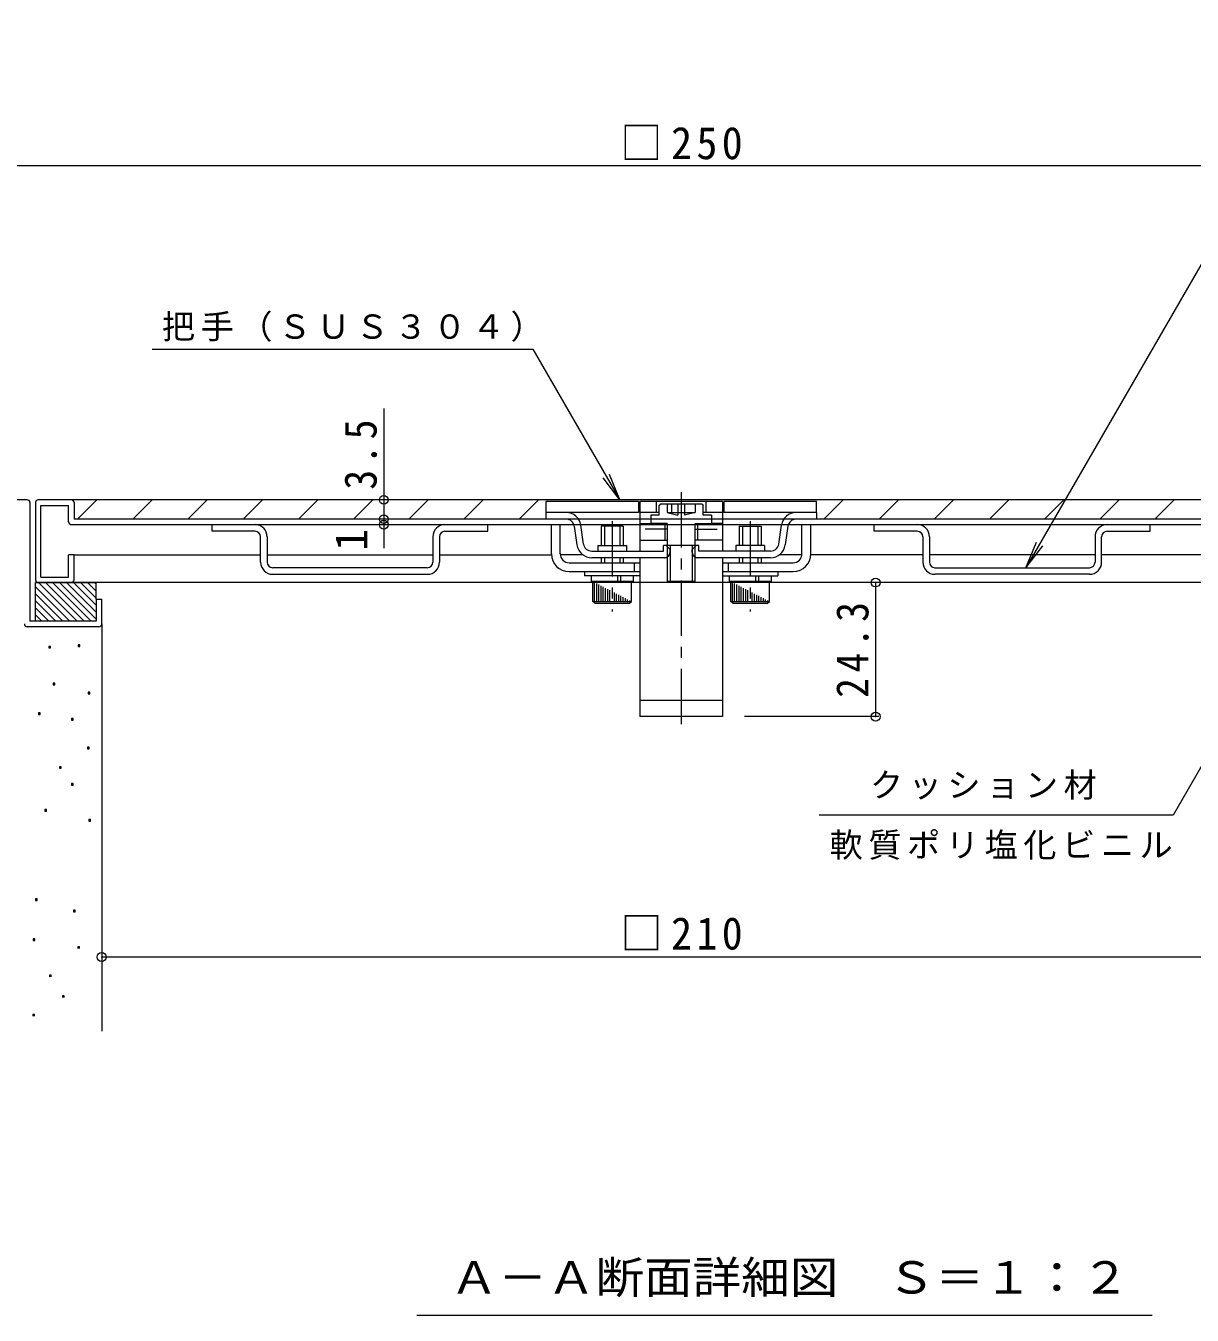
# Model space of a CAD drawing. Units: millimetres at full size; details may follow other scales. Extents: x -360 to 358, y -273 to 239.
# Drawn here: x 16 to 227.4, y -1 to 232.7 of the extents above; entities that cross this region are included whole.
import ezdxf
from ezdxf.enums import TextEntityAlignment as Align

# ---------------------------------------------------------------- set-up
doc = ezdxf.new("R2010")
doc.units = ezdxf.units.MM
doc.header["$LTSCALE"] = 2
doc.header["$PDMODE"] = 32
doc.header["$PDSIZE"] = 1.6
for name, pattern in [('CHAIN1', [8, 5, -1, 1, -1]), ('DASHED1', [1.8, 1.2, -0.6]), ('DASHED2', [3, 2, -1])]:
    doc.linetypes.add(name, pattern=pattern)
for name, color, linetype, lineweight in [('D-1', 2, 'Continuous', 9), ('D-2', 3, 'Continuous', 9), ('D-4', 7, 'Continuous', 9), ('D-5', 7, 'Continuous', 9), ('D-6', 7, 'Continuous', 9)]:
    doc.layers.add(name, color=color, linetype=linetype, lineweight=lineweight)
doc.styles.add('ＭＳ ゴシック', font='')
doc.styles.get('ＭＳ ゴシック').set_extended_font_data('MS Gothic')

msp = doc.modelspace()

# ---------------------------------------------------------------- linework, layer by layer
at = {"layer": 'D-1'}
for p, q in [((16.272, 146.754), (10.267, 146.754)), ((16.767, 146.254), (16.767, 124.754)), ((18.267, 131.754), (17.767, 131.754)), ((24.024, 124.754), (17.768, 131.01)), ((25.297, 124.754), (18.297, 131.754)), ((26.57, 124.754), (19.57, 131.754)), ((27.842, 124.754), (20.842, 131.754)), ((28.768, 125.101), (22.115, 131.754)), ((28.768, 126.374), (23.388, 131.754)), ((28.768, 127.647), (24.661, 131.754)), ((28.768, 128.92), (25.933, 131.754)), ((28.766, 130.194), (27.206, 131.754)), ((28.768, 131.466), (28.479, 131.754)), ((28.767, 128.754), (28.767, 131.754)), ((22.751, 124.754), (17.767, 129.738)), ((28.767, 128.754), (29.767, 128.754)), ((28.767, 128.754), (28.767, 124.754)), ((29.767, 124.254), (29.767, 128.754)), ((21.478, 124.754), (17.767, 128.465)), ((20.206, 124.754), (17.767, 127.192)), ((28.767, 124.754), (16.767, 124.754)), ((18.933, 124.754), (17.767, 125.919)), ((29.267, 123.754), (16.267, 123.754))]:
    msp.add_line(p, q, dxfattribs=at)
msp.add_lwpolyline([(17.767, 124.754), (17.767, 131.754), (28.767, 131.754)], dxfattribs=at)
for centre, start, end in [((16.267, 146.254), 0, 90), ((16.267, 124.254), 180, 270), ((29.267, 124.254), 270, 0)]:
    msp.add_arc(centre, 0.5, start, end, dxfattribs=at)
at = {"layer": 'D-2', "linetype": 'CHAIN1'}
for p, q in [((134.768, 148.118), (134.768, 105.546)), ((122.267, 142.857), (122.267, 126.533)), ((147.268, 142.857), (147.268, 126.533))]:
    msp.add_line(p, q, dxfattribs=at)
at = {"layer": 'D-2'}
for p, q in [((17.767, 146.254), (17.767, 132.254)), ((251.268, 146.754), (18.267, 146.754)), ((18.767, 145.754), (23.767, 145.754)), ((18.767, 132.754), (18.767, 145.754)), ((23.767, 142.754), (23.767, 145.754)), ((24.767, 146.254), (24.767, 143.254)), ((28.908, 146.754), (25.408, 143.254)), ((35.408, 143.254), (38.908, 146.754)), ((45.408, 143.254), (48.908, 146.754)), ((55.408, 143.254), (58.908, 146.754)), ((65.408, 143.254), (68.908, 146.754)), ((75.408, 143.254), (78.908, 146.754)), ((85.408, 143.254), (88.908, 146.754)), ((95.408, 143.254), (98.908, 146.754)), ((105.408, 143.254), (108.908, 146.754)), ((127.018, 146.454), (127.018, 144.454)), ((130.268, 146.454), (130.268, 144.454)), ((130.968, 145.954), (130.768, 145.754)), ((130.768, 143.954), (130.768, 145.754)), ((138.567, 145.954), (130.968, 145.954)), ((132.217, 145.954), (132.217, 144.454)), ((133.002, 145.954), (133.002, 144.454)), ((134.168, 145.954), (134.168, 143.968)), ((135.367, 145.954), (135.367, 143.968)), ((137.318, 145.954), (137.318, 144.454)), ((138.567, 145.954), (138.768, 145.754)), ((138.768, 143.954), (138.768, 145.754)), ((139.268, 146.454), (139.268, 144.454)), ((142.518, 146.454), (142.518, 144.454)), ((159.268, 146.454), (142.518, 146.454)), ((159.268, 144.454), (159.268, 146.454)), ((160.627, 143.254), (164.127, 146.754)), ((170.627, 143.254), (174.127, 146.754)), ((180.627, 143.254), (184.127, 146.754)), ((190.627, 143.254), (194.127, 146.754)), ((200.627, 143.254), (204.127, 146.754)), ((210.627, 143.254), (214.127, 146.754)), ((220.627, 143.254), (224.127, 146.754)), ((240.609, 143.254), (24.767, 143.254)), ((127.018, 144.454), (110.267, 144.454)), ((110.267, 144.454), (110.267, 143.254)), ((130.768, 144.454), (127.268, 144.454)), ((127.268, 144.454), (127.268, 137.454)), ((129.268, 143.954), (129.268, 142.454)), ((130.768, 143.954), (129.268, 143.954)), ((132.217, 144.454), (134.168, 143.968)), ((132.217, 144.454), (134.168, 144.454)), ((137.318, 144.454), (135.367, 143.968)), ((135.367, 144.454), (137.318, 144.454)), ((140.268, 143.954), (138.768, 143.954)), ((140.268, 143.954), (140.268, 142.454)), ((142.267, 144.454), (142.267, 137.454)), ((159.268, 144.454), (142.518, 144.454)), ((159.268, 144.454), (159.268, 143.254)), ((24.267, 142.254), (239.195, 142.254)), ((49.767, 141.054), (49.767, 142.254)), ((57.567, 141.054), (49.767, 141.054)), ((91.968, 141.054), (99.768, 141.054)), ((99.768, 141.054), (99.768, 142.254)), ((111.268, 136.954), (111.268, 142.254)), ((112.867, 136.954), (112.867, 142.254)), ((115.411, 141.966), (115.896, 138.572)), ((117.084, 138.742), (116.599, 142.136)), ((120.267, 141.954), (120.267, 138.454)), ((124.267, 141.954), (120.267, 141.954)), ((120.867, 141.954), (120.867, 138.454)), ((123.667, 141.954), (123.667, 138.454)), ((124.267, 141.954), (124.267, 138.454)), ((127.268, 142.454), (129.268, 142.454)), ((132.267, 142.454), (129.268, 142.454)), ((131.809, 142.454), (131.809, 139.454)), ((132.267, 142.454), (132.267, 138.454)), ((137.268, 142.454), (137.268, 138.454)), ((137.268, 142.454), (140.268, 142.454)), ((137.726, 142.454), (137.726, 139.454)), ((142.267, 142.454), (140.268, 142.454)), ((145.268, 141.954), (145.268, 138.454)), ((145.268, 141.954), (149.268, 141.954)), ((145.868, 141.954), (145.868, 138.454)), ((148.668, 141.954), (148.668, 138.454)), ((149.268, 141.954), (149.268, 138.454)), ((152.451, 138.742), (152.936, 142.136)), ((154.124, 141.966), (153.639, 138.572)), ((156.668, 136.954), (156.668, 142.254)), ((158.267, 136.954), (158.267, 142.254)), ((169.768, 141.054), (169.768, 142.254)), ((177.567, 141.054), (169.768, 141.054)), ((211.968, 141.054), (219.768, 141.054)), ((219.768, 141.054), (219.768, 142.254)), ((58.567, 135.454), (58.567, 140.054)), ((59.767, 140.054), (59.767, 135.454)), ((89.768, 140.054), (89.768, 135.454)), ((90.968, 140.054), (90.968, 135.454)), ((119.668, 138.454), (119.668, 137.454)), ((119.668, 138.454), (124.867, 138.454)), ((124.867, 138.454), (124.867, 137.454)), ((127.268, 139.454), (132.267, 139.454)), ((131.568, 137.454), (131.568, 138.454)), ((137.968, 138.454), (131.568, 138.454)), ((132.067, 138.454), (132.767, 137.754)), ((132.267, 138.454), (132.267, 131.954)), ((137.268, 138.454), (132.267, 138.454)), ((132.267, 138.254), (132.267, 136.388)), ((132.768, 138.454), (132.768, 131.954)), ((137.467, 138.454), (136.768, 137.754)), ((136.768, 138.454), (136.768, 131.954)), ((142.267, 139.454), (137.268, 139.454)), ((137.268, 138.254), (137.268, 136.388)), ((137.968, 137.454), (137.968, 138.454)), ((144.668, 138.454), (144.668, 137.454)), ((149.867, 138.454), (144.668, 138.454)), ((149.867, 138.454), (149.867, 137.454)), ((178.567, 140.054), (178.567, 135.454)), ((179.768, 140.054), (179.768, 135.454)), ((209.768, 140.054), (209.768, 135.454)), ((210.968, 135.454), (210.968, 140.054)), ((24.767, 136.754), (58.567, 136.754)), ((59.767, 136.754), (89.768, 136.754)), ((90.968, 136.754), (111.268, 136.754)), ((117.003, 136.754), (112.867, 136.754)), ((118.568, 137.454), (131.568, 137.454)), ((132.268, 136.254), (118.568, 136.254)), ((120.267, 136.254), (120.267, 135.354)), ((120.867, 136.254), (120.867, 135.354)), ((123.667, 136.254), (123.667, 135.354)), ((124.267, 136.254), (124.267, 135.354)), ((127.268, 136.254), (127.268, 107.454)), ((132.767, 137.254), (132.767, 137.754)), ((136.768, 137.254), (136.768, 137.754)), ((150.967, 136.254), (137.268, 136.254)), ((150.967, 137.454), (137.968, 137.454)), ((142.267, 136.254), (142.267, 107.454)), ((145.268, 136.254), (145.268, 135.354)), ((145.868, 136.254), (145.868, 135.354)), ((148.668, 136.254), (148.668, 135.354)), ((149.268, 136.254), (149.268, 135.354)), ((156.668, 136.754), (152.532, 136.754)), ((178.567, 136.754), (158.261, 136.754)), ((209.768, 136.754), (179.768, 136.754)), ((243.261, 136.754), (210.968, 136.754)), ((88.767, 134.454), (60.767, 134.454)), ((60.767, 133.254), (88.768, 133.254)), ((114.468, 135.354), (127.268, 135.354)), ((114.468, 133.754), (127.268, 133.754)), ((117.268, 133.754), (117.268, 132.954)), ((126.267, 135.354), (126.267, 133.754)), ((142.267, 135.354), (155.067, 135.354)), ((142.267, 133.754), (155.067, 133.754)), ((143.268, 135.354), (143.268, 133.754)), ((152.267, 133.754), (152.267, 132.954)), ((208.768, 133.254), (180.767, 133.254)), ((180.768, 134.454), (208.768, 134.454)), ((24.267, 131.754), (18.297, 131.754)), ((219.517, 131.754), (24.267, 131.754)), ((127.268, 132.954), (117.268, 132.954)), ((118.467, 132.954), (118.467, 131.954)), ((126.068, 131.954), (118.468, 131.954)), ((119.068, 128.354), (119.068, 131.8)), ((119.468, 128.354), (119.468, 131.594)), ((119.868, 128.354), (119.868, 131.388)), ((120.268, 128.354), (120.268, 131.183)), ((120.668, 128.354), (120.668, 130.977)), ((123.267, 132.954), (123.267, 131.954)), ((123.767, 132.954), (123.767, 131.954)), ((125.768, 128.354), (125.768, 131.954)), ((127.268, 131.754), (125.768, 131.754)), ((126.068, 132.954), (126.068, 131.954)), ((142.267, 132.954), (152.267, 132.954)), ((143.768, 131.754), (142.267, 131.754)), ((143.467, 132.954), (143.467, 131.954)), ((144.068, 128.354), (144.068, 131.8)), ((144.468, 128.354), (144.468, 131.594)), ((144.868, 128.354), (144.868, 131.388)), ((145.268, 128.354), (145.268, 131.183)), ((145.667, 128.354), (145.667, 130.977)), ((148.267, 132.954), (148.267, 131.954)), ((148.767, 132.954), (148.767, 131.954)), ((245.268, 131.754), (219.517, 131.754)), ((121.068, 128.354), (121.068, 130.771)), ((121.468, 128.354), (121.468, 130.565)), ((121.868, 128.354), (121.868, 130.36)), ((122.668, 128.354), (122.668, 129.948)), ((123.068, 128.354), (123.068, 129.743)), ((123.468, 128.354), (123.468, 129.537)), ((123.868, 128.354), (123.868, 129.331)), ((124.268, 128.354), (124.268, 129.125)), ((124.668, 128.354), (124.668, 128.92)), ((125.068, 128.354), (125.068, 128.714)), ((146.067, 128.354), (146.067, 130.771)), ((146.468, 128.354), (146.468, 130.565)), ((146.868, 128.354), (146.868, 130.36)), ((147.668, 128.354), (147.668, 129.948)), ((148.068, 128.354), (148.068, 129.743)), ((148.467, 128.354), (148.467, 129.537)), ((148.867, 128.354), (148.867, 129.331)), ((149.267, 128.354), (149.267, 129.125)), ((149.667, 128.354), (149.667, 128.92)), ((150.067, 128.354), (150.067, 128.714)), ((118.768, 128.354), (125.768, 128.354)), ((125.368, 127.954), (119.168, 127.954)), ((125.368, 127.954), (125.768, 128.354)), ((125.468, 128.354), (125.468, 128.508)), ((143.768, 128.354), (150.768, 128.354)), ((150.368, 127.954), (144.168, 127.954)), ((150.467, 128.354), (150.467, 128.508)), ((127.268, 110.454), (142.267, 110.454)), ((142.267, 107.454), (127.268, 107.454))]:
    msp.add_line(p, q, dxfattribs=at)
at = {"layer": 'D-2', "linetype": 'DASHED1'}
msp.add_line((134.168, 144.454), (135.367, 144.454), dxfattribs=at)
at = {"layer": 'D-2', "linetype": 'DASHED2'}
for p, q in [((132.267, 141.454), (127.268, 141.454)), ((137.268, 141.454), (142.267, 141.454))]:
    msp.add_line(p, q, dxfattribs=at)
at = {"layer": 'D-2'}
for points in [[(127.018, 146.454), (110.267, 146.454), (110.267, 144.454)], [(142.267, 146.454), (127.268, 146.454), (127.268, 144.454)], [(142.267, 146.454), (142.267, 144.454), (138.767, 144.454)], [(137.268, 138.454), (137.268, 131.954), (132.267, 131.954)], [(18.767, 132.754), (23.767, 132.754), (23.767, 136.754)], [(24.767, 132.254), (24.767, 136.754), (23.767, 136.754)], [(119.168, 127.954), (118.768, 128.354), (118.768, 131.954)], [(151.068, 132.954), (151.068, 131.954), (143.467, 131.954)], [(144.168, 127.954), (143.768, 128.354), (143.768, 131.954)], [(150.368, 127.954), (150.768, 128.354), (150.768, 131.954)]]:
    msp.add_lwpolyline(points, dxfattribs=at)
for centre, radius, start, end in [((18.267, 146.254), 0.5, 90, 180), ((24.267, 146.254), 0.5, 0, 90), ((24.267, 142.754), 0.5, 180, 270), ((113.926, 141.754), 2.7, 8.13051, 90), ((113.926, 141.754), 1.5, 8.13051, 90), ((155.609, 141.754), 2.7, 90, 171.86949), ((155.609, 141.754), 1.5, 90, 171.86949), ((57.567, 140.054), 2.2, 0, 90), ((57.567, 140.054), 1, 0, 90), ((91.968, 140.054), 2.2, 90, 180), ((91.968, 140.054), 1, 90, 180), ((177.567, 140.054), 2.2, 0, 90), ((177.567, 140.054), 1, 0, 90), ((211.968, 140.054), 2.2, 90, 180), ((211.968, 140.054), 1, 90, 180), ((118.568, 138.954), 2.7, 188.13051, 270), ((118.568, 138.954), 1.5, 188.13051, 270), ((150.967, 138.954), 1.5, 270, 351.86949), ((150.967, 138.954), 2.7, 270, 351.86949), ((114.468, 136.954), 3.2, 180, 270), ((114.468, 136.954), 1.6, 180, 270), ((131.768, 137.254), 1, 270, 0), ((137.768, 137.254), 1, 180, 270), ((155.067, 136.954), 1.6, 270, 0), ((155.067, 136.954), 3.2, 270, 0), ((60.767, 135.454), 2.2, 180, 270), ((60.767, 135.454), 1, 180, 270), ((88.767, 135.454), 1, 270, 0), ((88.768, 135.454), 2.2, 270, 0), ((180.767, 135.454), 2.2, 180, 270), ((180.768, 135.454), 1, 180, 270), ((208.768, 135.454), 1, 270, 0), ((208.768, 135.454), 2.2, 270, 0), ((18.267, 132.254), 0.5, 180, 270), ((24.267, 132.254), 0.5, 270, 0)]:
    msp.add_arc(centre, radius, start, end, dxfattribs=at)
at = {"layer": 'D-4'}
for p, q in [((9.767, 207.339), (259.76, 207.339)), ((80.883, 163.313), (80.883, 143.254)), ((80.883, 143.254), (80.883, 142.254)), ((80.883, 142.254), (80.883, 137.993)), ((170.007, 131.754), (170.007, 107.454)), ((170.607, 107.454), (146.267, 107.454)), ((239.767, 63.887), (29.767, 63.887))]:
    msp.add_line(p, q, dxfattribs=at)
for p in [(80.883, 146.754), (80.883, 143.254), (80.883, 142.254), (170.007, 131.754), (170.007, 107.454), (29.767, 63.887)]:
    msp.add_point(p, dxfattribs=at)
at = {"layer": 'D-5'}
for p, q in [((253.944, 232.673), (197.237, 134.454)), ((38.918, 174.066), (107.919, 174.066)), ((123.687, 146.754), (121.774, 151.373)), ((197.237, 134.454), (199.15, 139.073)), ((197.237, 134.454), (200.281, 138.421)), ((86.856, -1.037), (220.103, -1.037))]:
    msp.add_line(p, q, dxfattribs=at)
for points in [[(107.919, 174.066), (123.687, 146.754), (120.643, 150.721)], [(244.232, 124.754), (223.946, 89.616), (159.794, 89.616)]]:
    msp.add_lwpolyline(points, dxfattribs=at)
at = {"layer": 'D-6', "color": 6, "lineweight": 5}
msp.add_line((29.767, 124.254), (29.767, 50.466), dxfattribs=at)
at = {"layer": 'D-6'}
for points in [[(20.501, 119.897), (20.501, 120.197), (20.201, 120.197), (20.201, 119.897)], [(25.825, 120.145), (25.825, 120.445), (25.525, 120.445), (25.525, 120.145)], [(21.306, 113.225), (21.306, 113.525), (21.006, 113.525), (21.006, 113.225)], [(27.62, 111.586), (27.62, 111.886), (27.32, 111.886), (27.32, 111.586)], [(18.614, 107.841), (18.614, 108.141), (18.315, 108.141), (18.315, 107.841)], [(24.619, 106.806), (24.619, 107.106), (24.319, 107.106), (24.319, 106.806)], [(27.482, 101.647), (27.482, 101.947), (27.182, 101.947), (27.182, 101.647)], [(22.434, 98.086), (22.434, 98.387), (22.134, 98.387), (22.134, 98.086)], [(24.583, 95.021), (24.583, 95.321), (24.283, 95.321), (24.283, 95.021)], [(19.751, 90.328), (19.751, 90.628), (19.451, 90.628), (19.451, 90.328)], [(27.758, 88.533), (27.758, 88.833), (27.458, 88.833), (27.458, 88.533)], [(18.097, 74.125), (18.097, 74.425), (17.797, 74.425), (17.797, 74.125)], [(24.953, 72.1), (24.953, 72.4), (24.653, 72.4), (24.653, 72.1)], [(17.683, 66.878), (17.683, 67.178), (17.383, 67.178), (17.383, 66.878)]]:
    msp.add_lwpolyline(points, close=True, dxfattribs=at)
for points in [[(25.758, 65.428), (25.758, 65.728), (25.458, 65.728), (25.458, 65.428)], [(20.601, 60.31), (20.601, 60.61), (20.301, 60.61), (20.301, 60.31)], [(22.985, 56.535), (22.985, 56.835), (22.685, 56.835), (22.685, 56.535)], [(17.62, 53.158), (17.62, 53.458), (17.32, 53.458), (17.32, 53.158)]]:
    msp.add_lwpolyline(points, dxfattribs=at)

# ---------------------------------------------------------------- texts
at = {"layer": 'D-4', "color": 2, "style": 'ＭＳ ゴシック'}
msp.add_text('1', height=5.865, rotation=90, dxfattribs=at).set_placement((79.683, 137.519), align=Align.BOTTOM_LEFT)
at = {"layer": 'D-4', "color": 2, "char_height": 5.865, "attachment_point": 7, "style": 'ＭＳ ゴシック'}
for s, insert in [('\\T1.21;\\W0.95;□250', (123.764, 208.339)), ('\\T1.21;\\W0.95;□210', (123.767, 65.087))]:
    msp.add_mtext(s, dxfattribs=dict(at, insert=insert))
at = {"layer": 'D-4', "color": 2, "char_height": 5.865, "attachment_point": 7, "rotation": 90, "style": 'ＭＳ ゴシック'}
for s, insert in [('\\T1.27;\\W0.9;3.5', (79.683, 148.595)), ('\\T1.28;\\W0.9;24.3', (168.807, 110.854))]:
    msp.add_mtext(s, dxfattribs=dict(at, insert=insert))
at = {"layer": 'D-5', "color": 2, "style": 'ＭＳ ゴシック', "width": 1.1}
msp.add_text('Ａ－Ａ断面詳細図\u3000Ｓ＝１：２', height=5.865, dxfattribs=at).set_placement((92.853, 1.126), align=Align.BOTTOM_LEFT)
at = {"layer": 'D-5', "char_height": 4.399, "attachment_point": 7, "style": 'ＭＳ ゴシック'}
for s, insert in [('\\T1.17;把手（ＳＵＳ３０４）', (40.68, 175.375)), ('\\T1.17;クッション材', (168.98, 92.397)), ('\\T1.17;軟質ポリ塩化ビニル', (161.674, 81.5))]:
    msp.add_mtext(s, dxfattribs=dict(at, insert=insert))

doc.saveas('drawing.dxf')
